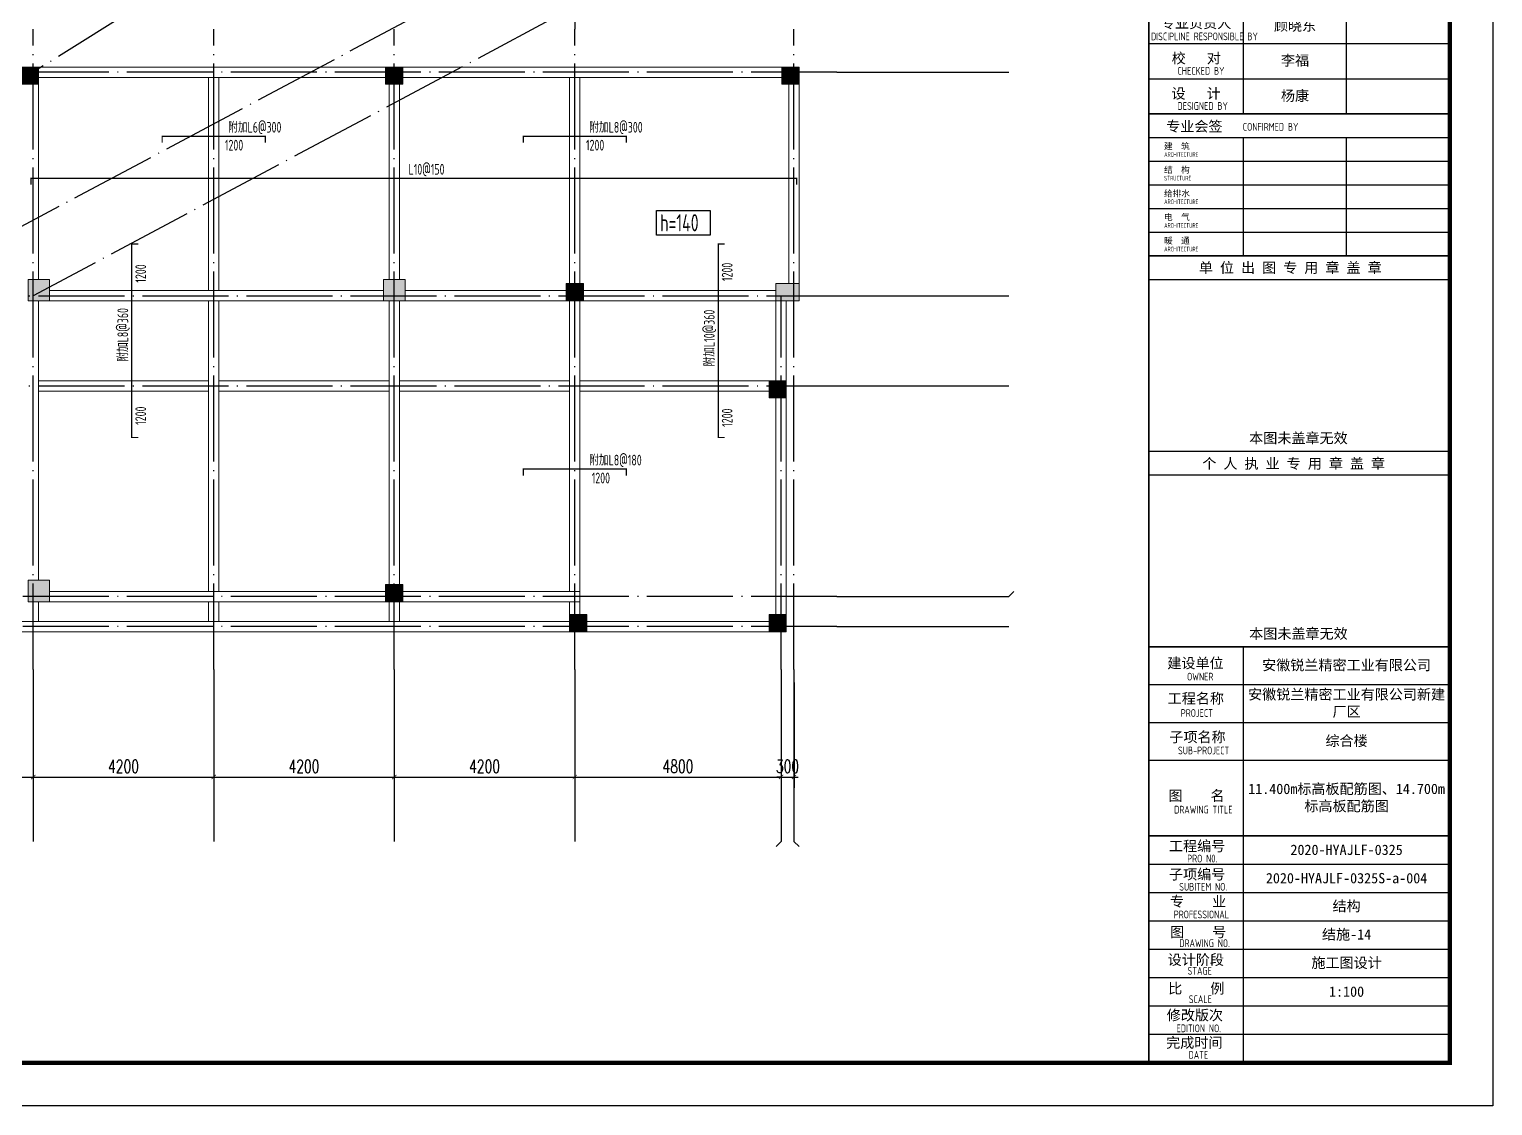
# Model space of a CAD drawing. Extents: x -638872 to -278819, y -139534 to 213996.
# Drawn here: x -312867 to -278819, y -98713 to -73663 of the extents above; entities that cross this region are included whole.
import ezdxf

# ---------------------------------------------------------------- set-up
doc = ezdxf.new("R2010")
doc.units = 0
doc.header["$LTSCALE"] = 1000
doc.header["$MEASUREMENT"] = 0
doc.linetypes.add('DOTE', pattern=[2.42, 2, -0.2, 0.02, -0.2])
doc.linetypes.add('线型3', pattern=[500, 300, -200])
doc.layers.get('0').update_dxf_attribs({"linetype": 'CONTINUOUS'})
doc.layers.get('Defpoints').update_dxf_attribs({"linetype": 'CONTINUOUS'})
for name, color, linetype in [('AXIS', 171, 'CONTINUOUS'), ('DOTE', 14, 'DOTE'), ('PUB_TITLE', 171, 'CONTINUOUS'), ('TK', 4, 'CONTINUOUS'), ('轴线__尺寸数字', 4, 'CONTINUOUS')]:
    doc.layers.add(name, color=color, linetype=linetype)
for name, color, linetype, lineweight in [('COLU', 7, 'CONTINUOUS', 0), ('COLU_HATCH', 251, 'CONTINUOUS', 0), ('FLOOR_UP_REIN', 13, 'CONTINUOUS', 0), ('FLOOR_UP_TEXT', 7, 'CONTINUOUS', 0), ('梁', 4, 'CONTINUOUS', 18), ('梁虚线', 134, '线型3', 18)]:
    doc.layers.add(name, color=color, linetype=linetype, lineweight=lineweight)
doc.styles.add('_TCH_DIM_T3', font='SIMPLEX', dxfattribs={"width": 0.705882, "bigfont": 'GBCBIG'})
doc.styles.add('TSSD_REIN', font='tssdeng.shx', dxfattribs={"width": 0.7, "bigfont": 'tssdchn.shx'})
doc.styles.add('图签宋体', font='', dxfattribs={"height": 300})
doc.styles.get('图签宋体').set_extended_font_data('NSimSun')
doc.dimstyles.new('_TCH_ARCH&&100', dxfattribs={"dimtxt": 297.5, "dimasz": 100, "dimexe": 250, "dimexo": 300, "dimgap": 100, "dimtad": 1, "dimdec": 0, "dimzin": 0, "dimdsep": 46, "dimtxsty": '_TCH_DIM_T3', "dimblk": 'ARCHTICK', "dimcen": 0.09, "dimclrt": 7, "dimazin": 2, "dimtfac": 1, "dimtdec": 0, "dimtix": 1, "dimtmove": 2, "dimatfit": 3, "dimfxl": 0, "dimtolj": 1, "dimtzin": 0, "dimarcsym": 0})

# ---------------------------------------------------------------- blocks, each defined once
blk = doc.blocks.new('GeYuanFrame_70507555', base_point=(18.76, 4.34))
at = {"layer": 'PUB_TITLE'}
for points in [[(703.76, 235.14), (703.76, 292.54)], [(727.76, 235.14), (727.76, 292.54)], [(703.76, 202.14), (703.76, 229.64)], [(727.76, 202.14), (727.76, 229.64)], [(703.76, 14.34), (703.76, 111.14)]]:
    blk.add_lwpolyline(points, dxfattribs=at)
at = {"layer": 'TK'}
for p, q in [((681.76, 251.54), (751.76, 251.54)), ((681.76, 243.34), (751.76, 243.34)), ((681.76, 235.14), (751.76, 235.14)), ((681.76, 235.14), (751.76, 235.14)), ((681.76, 102.34), (751.76, 102.34)), ((681.76, 93.54), (751.76, 93.54)), ((681.76, 84.74), (703.76, 84.74)), ((681.76, 84.74), (751.76, 84.74)), ((681.76, 67.18), (751.76, 67.18)), ((681.76, 67.14), (751.76, 67.14)), ((681.76, 60.58), (751.76, 60.58)), ((681.76, 53.98), (751.76, 53.98)), ((681.76, 47.38), (751.76, 47.38)), ((681.76, 40.78), (751.76, 40.78)), ((681.76, 34.18), (751.76, 34.18)), ((681.76, 27.58), (751.76, 27.58)), ((681.76, 20.98), (751.76, 20.98)), ((681.76, 14.34), (751.76, 14.34))]:
    blk.add_line(p, q, dxfattribs=at)
for points in [[(18.76, 424.34), (761.76, 424.34), (761.76, 4.34), (18.76, 4.34), (18.76, 424.34)], [(681.76, 235.14), (751.76, 235.14)], [(681.76, 229.64), (751.76, 229.64)], [(681.76, 224.14), (751.76, 224.14)], [(681.76, 218.64), (751.76, 218.64)], [(681.76, 213.14), (751.76, 213.14)], [(681.76, 207.64), (751.76, 207.64)], [(681.76, 202.14), (751.76, 202.14)], [(681.76, 196.64), (751.76, 196.64)], [(681.76, 151.14), (751.76, 151.14)]]:
    blk.add_lwpolyline(points, dxfattribs=at)
at = {"layer": 'TK', "const_width": 1}
blk.add_lwpolyline([(751.76, 414.34), (43.76, 414.34), (43.76, 14.34), (751.76, 14.34)], close=True, dxfattribs=at)
at = {"layer": 'TK'}
for points, const_width in [([(681.76, 414.34), (681.76, 14.34)], 0.4), ([(681.76, 235.14), (751.76, 235.14)], 0.35), ([(681.76, 202.14), (751.76, 202.14)], 0.35), ([(681.76, 156.64), (751.76, 156.64)], 0.35), ([(681.76, 111.14), (751.76, 111.14)], 0.35), ([(681.76, 67.18), (751.76, 67.18)], 0.35)]:
    blk.add_lwpolyline(points, dxfattribs=dict(at, const_width=const_width))
at = {"layer": 'TK', "style": '图签宋体'}
for s, height, p in [('专业负责人', 2.4, (684.56, 255.1)), ('校   对', 2.4, (687.06, 246.9)), ('设   计', 2.4, (687.03, 238.7)), ('专业会签', 2.4, (685.79, 231.05)), ('建  筑', 1.44, (685.28, 226.92)), ('结  构', 1.44, (685.28, 221.42)), ('给排水', 1.44, (685.28, 215.92)), ('电  气', 1.44, (685.28, 210.42)), ('暖  通', 1.44, (685.28, 204.92)), ('单 位 出 图 专 用 章 盖 章', 2.4, (693.39, 198.16)), ('本图未盖章无效', 2.4, (705.1, 158.51)), ('个 人 执 业 专 用 章 盖 章', 2.4, (694.19, 152.58)), ('本图未盖章无效', 2.4, (705.1, 113.01)), ('建设单位', 2.4, (686.06, 106.14)), ('工程名称', 2.4, (686.14, 97.93)), ('子项名称', 2.4, (686.52, 88.95)), ('图    名', 2.4, (686.3, 75.3)), ('工程编号', 2.4, (686.44, 63.58)), ('子项编号', 2.4, (686.44, 57)), ('专    业', 2.4, (686.68, 50.69)), ('图    号', 2.4, (686.69, 43.58)), ('设计阶段', 2.4, (686.12, 37.12)), ('比    例', 2.4, (686.26, 30.44)), ('修改版次', 2.4, (685.91, 24.22)), ('完成时间', 2.4, (685.79, 17.83))]:
    blk.add_text(s, height=height, dxfattribs=at).set_placement(p)
at = {"layer": 'TK', "style": 'TSSD_REIN'}
for s, height, width, p in [('DISCIPLINE RESPONSIBLE BY', 1.8, 0.7, (682.25, 252.28)), ('CHECKED BY', 1.8, 0.7, (688.42, 244.25)), ('DESIGNED BY', 1.8, 0.7, (688.43, 236.08)), ('CONFIRMED BY', 1.8, 0.7, (703.61, 231.23)), ('ARCHITECTURE', 1.08, 0.7, (685.32, 225.15)), ('STRUCTURE', 1.08, 0.7, (685.32, 219.65)), ('ARCHITECTURE', 1.08, 0.7, (685.32, 214.15)), ('ARCHITECTURE', 1.08, 0.7, (685.32, 208.65)), ('ARCHITECTURE', 1.08, 0.7, (685.32, 203.15)), ('OWNER', 1.8, 0.7, (690.65, 103.29)), ('PROJECT', 1.8, 0.7, (689.19, 94.83)), ('SUB-PROJECT', 1.8, 0.7, (688.53, 86.11)), ('DRAWING TITLE', 1.8, 0.7, (687.64, 72.34)), ('PRO N0.', 1.8, 0.7, (690.68, 60.96)), ('SUBITEM NO.', 1.8, 0.7, (688.82, 54.39)), ('PROFESSIONAL', 1.8, 0.8, (687.55, 47.95)), ('DRAWING NO.', 1.8, 0.7, (688.86, 41.26)), ('STAGE', 1.8, 0.7, (690.76, 34.84)), ('SCALE', 1.8, 0.7, (691.05, 28.23)), ('EDITION NO.', 1.8, 0.8, (688.2, 21.45)), ('DATE', 1.8, 0.7, (691, 15.26))]:
    blk.add_text(s, height=height, dxfattribs=dict(at, width=width)).set_placement(p)
at = {"layer": 'TK', "char_height": 2.4, "attachment_point": 5, "style": '图签宋体'}
for s, insert, width in [('顾晓东', (715.76, 255.57), 24), ('李福', (715.76, 247.44), 24), ('杨康', (715.76, 239.24), 24), ('安徽锐兰精密工业有限公司', (727.76, 106.74), 48), ('安徽锐兰精密工业有限公司新建厂区', (727.76, 97.94), 48), ('综合楼', (727.76, 89.14), 48), ('11.400m标高板配筋图、14.700m标高板配筋图', (727.76, 75.94), 48), ('2020-HYAJLF-0325', (727.76, 63.88), 48), ('2020-HYAJLF-0325S-a-004', (727.76, 57.28), 48), ('结构', (727.76, 50.68), 48), ('结施-14', (727.76, 44.08), 48), ('施工图设计', (727.76, 37.48), 48), ('1:100', (727.76, 30.88), 48)]:
    blk.add_mtext(s, dxfattribs=dict(at, insert=insert, width=width))
blk = doc.blocks.new('_ArchTick')
at = {"color": 0, "linetype": 'ByBlock', "const_width": 0.15}
blk.add_lwpolyline([(-0.5, -0.5), (0.5, 0.5)], dxfattribs=at)
blk = doc.blocks.new('*D806')
at = {"layer": 'AXIS', "color": 0, "lineweight": -2}
for p, q in [((-316975, -88863), (-316975, -91313)), ((-312775, -88863), (-312775, -91313)), ((-316975, -91063), (-312775, -91063))]:
    blk.add_line(p, q, dxfattribs=at)
at = {"layer": 'Defpoints', "color": 0}
for p in [(-316975, -88563), (-312775, -88563), (-312775, -91063)]:
    blk.add_point(p, dxfattribs=at)
at = {"layer": 'AXIS', "color": 0, "lineweight": -2, "xscale": 100, "yscale": 100, "zscale": 100, "rotation": 180}
blk.add_blockref('_ArchTick', (-316975, -91063), dxfattribs=at)
at = {"layer": 'AXIS', "color": 0, "lineweight": -2, "xscale": 100, "yscale": 100, "zscale": 100}
blk.add_blockref('_ArchTick', (-312775, -91063), dxfattribs=at)
at = {"layer": 'AXIS', "color": 7, "insert": (-314875, -90814), "char_height": 297.5, "attachment_point": 5, "style": '_TCH_DIM_T3'}
blk.add_mtext('\\A1;4200', dxfattribs=at)
blk = doc.blocks.new('*D807')
at = {"layer": 'AXIS', "color": 0, "lineweight": -2}
for p, q in [((-312775, -88863), (-312775, -91313)), ((-308575, -88863), (-308575, -91313)), ((-312775, -91063), (-308575, -91063))]:
    blk.add_line(p, q, dxfattribs=at)
at = {"layer": 'Defpoints', "color": 0}
for p in [(-312775, -88563), (-308575, -88563), (-308575, -91063)]:
    blk.add_point(p, dxfattribs=at)
at = {"layer": 'AXIS', "color": 0, "lineweight": -2, "xscale": 100, "yscale": 100, "zscale": 100, "rotation": 180}
blk.add_blockref('_ArchTick', (-312775, -91063), dxfattribs=at)
at = {"layer": 'AXIS', "color": 0, "lineweight": -2, "xscale": 100, "yscale": 100, "zscale": 100}
blk.add_blockref('_ArchTick', (-308575, -91063), dxfattribs=at)
at = {"layer": 'AXIS', "color": 7, "insert": (-310675, -90814), "char_height": 297.5, "attachment_point": 5, "style": '_TCH_DIM_T3'}
blk.add_mtext('\\A1;4200', dxfattribs=at)
blk = doc.blocks.new('*D808')
at = {"layer": 'AXIS', "color": 0, "lineweight": -2}
for p, q in [((-308575, -88863), (-308575, -91313)), ((-304375, -88863), (-304375, -91313)), ((-308575, -91063), (-304375, -91063))]:
    blk.add_line(p, q, dxfattribs=at)
at = {"layer": 'Defpoints', "color": 0}
for p in [(-308575, -88563), (-304375, -88563), (-304375, -91063)]:
    blk.add_point(p, dxfattribs=at)
at = {"layer": 'AXIS', "color": 0, "lineweight": -2, "xscale": 100, "yscale": 100, "zscale": 100, "rotation": 180}
blk.add_blockref('_ArchTick', (-308575, -91063), dxfattribs=at)
at = {"layer": 'AXIS', "color": 0, "lineweight": -2, "xscale": 100, "yscale": 100, "zscale": 100}
blk.add_blockref('_ArchTick', (-304375, -91063), dxfattribs=at)
at = {"layer": 'AXIS', "color": 7, "insert": (-306475, -90814), "char_height": 297.5, "attachment_point": 5, "style": '_TCH_DIM_T3'}
blk.add_mtext('\\A1;4200', dxfattribs=at)
blk = doc.blocks.new('*D809')
at = {"layer": 'AXIS', "color": 0, "lineweight": -2}
for p, q in [((-304375, -88863), (-304375, -91313)), ((-300175, -88863), (-300175, -91313)), ((-304375, -91063), (-300175, -91063))]:
    blk.add_line(p, q, dxfattribs=at)
at = {"layer": 'Defpoints', "color": 0}
for p in [(-304375, -88563), (-300175, -88563), (-300175, -91063)]:
    blk.add_point(p, dxfattribs=at)
at = {"layer": 'AXIS', "color": 0, "lineweight": -2, "xscale": 100, "yscale": 100, "zscale": 100, "rotation": 180}
blk.add_blockref('_ArchTick', (-304375, -91063), dxfattribs=at)
at = {"layer": 'AXIS', "color": 0, "lineweight": -2, "xscale": 100, "yscale": 100, "zscale": 100}
blk.add_blockref('_ArchTick', (-300175, -91063), dxfattribs=at)
at = {"layer": 'AXIS', "color": 7, "insert": (-302275, -90814), "char_height": 297.5, "attachment_point": 5, "style": '_TCH_DIM_T3'}
blk.add_mtext('\\A1;4200', dxfattribs=at)
blk = doc.blocks.new('*D810')
at = {"layer": 'AXIS', "color": 0, "lineweight": -2}
for p, q in [((-300175, -88863), (-300175, -91313)), ((-295375, -88863), (-295375, -91313)), ((-300175, -91063), (-295375, -91063))]:
    blk.add_line(p, q, dxfattribs=at)
at = {"layer": 'Defpoints', "color": 0}
for p in [(-300175, -88563), (-295375, -88563), (-295375, -91063)]:
    blk.add_point(p, dxfattribs=at)
at = {"layer": 'AXIS', "color": 0, "lineweight": -2, "xscale": 100, "yscale": 100, "zscale": 100, "rotation": 180}
blk.add_blockref('_ArchTick', (-300175, -91063), dxfattribs=at)
at = {"layer": 'AXIS', "color": 0, "lineweight": -2, "xscale": 100, "yscale": 100, "zscale": 100}
blk.add_blockref('_ArchTick', (-295375, -91063), dxfattribs=at)
at = {"layer": 'AXIS', "color": 7, "insert": (-297775, -90814), "char_height": 297.5, "attachment_point": 5, "style": '_TCH_DIM_T3'}
blk.add_mtext('\\A1;4800', dxfattribs=at)
blk = doc.blocks.new('*D811')
at = {"layer": 'AXIS', "color": 0, "lineweight": -2}
for p, q in [((-295375, -88863), (-295375, -91313)), ((-295075, -88863), (-295075, -91313)), ((-295375, -91063), (-295475, -91063)), ((-295375, -91063), (-295075, -91063)), ((-295075, -91063), (-294975, -91063))]:
    blk.add_line(p, q, dxfattribs=at)
at = {"layer": 'Defpoints', "color": 0}
for p in [(-295375, -88563), (-295075, -88563), (-295075, -91063)]:
    blk.add_point(p, dxfattribs=at)
at = {"layer": 'AXIS', "color": 0, "lineweight": -2, "xscale": 100, "yscale": 100, "zscale": 100}
blk.add_blockref('_ArchTick', (-295375, -91063), dxfattribs=at)
at = {"layer": 'AXIS', "color": 0, "lineweight": -2, "xscale": 100, "yscale": 100, "zscale": 100, "rotation": 180}
blk.add_blockref('_ArchTick', (-295075, -91063), dxfattribs=at)
at = {"layer": 'AXIS', "color": 7, "insert": (-295225, -90814), "char_height": 297.5, "attachment_point": 5, "style": '_TCH_DIM_T3'}
blk.add_mtext('\\A1;300', dxfattribs=at)
blk = doc.blocks.new('*D822')
at = {"layer": 'AXIS', "color": 0, "lineweight": -2}
for p, q in [((-300175, -73363), (-300175, -70913)), ((-295075, -73363), (-295075, -70913)), ((-300175, -71163), (-295075, -71163))]:
    blk.add_line(p, q, dxfattribs=at)
at = {"layer": 'Defpoints', "color": 0}
for p in [(-295075, -71163), (-300175, -73663), (-295075, -73663)]:
    blk.add_point(p, dxfattribs=at)
at = {"layer": 'AXIS', "color": 0, "lineweight": -2, "xscale": 100, "yscale": 100, "zscale": 100, "rotation": 180}
blk.add_blockref('_ArchTick', (-300175, -71163), dxfattribs=at)
at = {"layer": 'AXIS', "color": 0, "lineweight": -2, "xscale": 100, "yscale": 100, "zscale": 100}
blk.add_blockref('_ArchTick', (-295075, -71163), dxfattribs=at)
at = {"layer": 'AXIS', "color": 7, "insert": (-297625, -70914), "char_height": 297.5, "attachment_point": 5, "style": '_TCH_DIM_T3'}
blk.add_mtext('\\A1;5100', dxfattribs=at)

msp = doc.modelspace()

# ---------------------------------------------------------------- hatches: boundary and pattern name
at = {"layer": 'COLU_HATCH'}
for points in [[(-312655.14, -74942.77), (-312655.14, -74542.77), (-313055.14, -74542.77), (-313055.14, -74942.77)], [(-304175.15, -74942.77), (-304175.15, -74542.77), (-304575.15, -74542.77), (-304575.15, -74942.77)], [(-294955.15, -74942.77), (-294955.15, -74542.77), (-295355.15, -74542.77), (-295355.15, -74942.77)], [(-312395.14, -79982.77), (-312395.14, -79482.77), (-312895.14, -79482.77), (-312895.14, -79982.77)], [(-304125.15, -79982.77), (-304125.15, -79482.77), (-304625.15, -79482.77), (-304625.15, -79982.77)], [(-299975.15, -79982.77), (-299975.15, -79582.77), (-300375.15, -79582.77), (-300375.15, -79982.77)], [(-294955.15, -79982.77), (-294955.15, -79582.77), (-295495.15, -79582.77), (-295495.15, -79982.77)], [(-295255.15, -82242.77), (-295255.15, -81842.77), (-295655.15, -81842.77), (-295655.15, -82242.77)], [(-312395.14, -86982.77), (-312395.14, -86482.77), (-312895.14, -86482.77), (-312895.14, -86982.77)], [(-304175.15, -86982.77), (-304175.15, -86582.77), (-304575.15, -86582.77), (-304575.15, -86982.77)], [(-299895.15, -87682.77), (-299895.15, -87282.77), (-300295.15, -87282.77), (-300295.15, -87682.77)], [(-295255.15, -87682.77), (-295255.15, -87282.77), (-295655.15, -87282.77), (-295655.15, -87682.77)]]:
    msp.add_hatch(color=256, dxfattribs=at).paths.add_polyline_path(points)

# ---------------------------------------------------------------- linework, layer by layer
at = {"layer": 'AXIS'}
for p, q in [((-300175.14, -69662.77), (-300175.14, -73662.77)), ((-294075.14, -74662.77), (-290075.14, -74662.77)), ((-294075.14, -79862.77), (-290075.14, -79862.77)), ((-294075.14, -81962.77), (-290075.14, -81962.77)), ((-289957.99, -86745.61), (-290075.14, -86862.77)), ((-294075.14, -86862.77), (-290075.14, -86862.77)), ((-294075.14, -87562.77), (-290075.14, -87562.77)), ((-312775.14, -88562.77), (-312775.14, -92562.77)), ((-308575.14, -88562.77), (-308575.14, -92562.77)), ((-304375.14, -88562.77), (-304375.14, -92562.77)), ((-300175.14, -88562.77), (-300175.14, -92562.77)), ((-295375.14, -88562.77), (-295375.14, -92562.77)), ((-295075.14, -88562.77), (-295075.14, -92562.77)), ((-295492.3, -92679.92), (-295375.14, -92562.77)), ((-294957.99, -92679.92), (-295075.14, -92562.77))]:
    msp.add_line(p, q, dxfattribs=at)
at = {"layer": 'COLU'}
for points in [[(-312655.14, -74942.77), (-312655.14, -74542.77), (-313055.14, -74542.77), (-313055.14, -74942.77)], [(-304175.15, -74942.77), (-304175.15, -74542.77), (-304575.15, -74542.77), (-304575.15, -74942.77)], [(-294955.15, -74942.77), (-294955.15, -74542.77), (-295355.15, -74542.77), (-295355.15, -74942.77)], [(-312395.14, -79982.77), (-312395.14, -79482.77), (-312895.14, -79482.77), (-312895.14, -79982.77)], [(-304125.15, -79982.77), (-304125.15, -79482.77), (-304625.15, -79482.77), (-304625.15, -79982.77)], [(-299975.15, -79982.77), (-299975.15, -79582.77), (-300375.15, -79582.77), (-300375.15, -79982.77)], [(-294955.15, -79982.77), (-294955.15, -79582.77), (-295495.15, -79582.77), (-295495.15, -79982.77)], [(-295255.15, -82242.77), (-295255.15, -81842.77), (-295655.15, -81842.77), (-295655.15, -82242.77)], [(-312395.14, -86982.77), (-312395.14, -86482.77), (-312895.14, -86482.77), (-312895.14, -86982.77)], [(-304175.15, -86982.77), (-304175.15, -86582.77), (-304575.15, -86582.77), (-304575.15, -86982.77)], [(-299895.15, -87682.77), (-299895.15, -87282.77), (-300295.15, -87282.77), (-300295.15, -87682.77)], [(-295255.15, -87682.77), (-295255.15, -87282.77), (-295655.15, -87282.77), (-295655.15, -87682.77)]]:
    msp.add_lwpolyline(points, close=True, dxfattribs=at)
at = {"layer": 'DOTE', "color": 8, "linetype": 'DOTE'}
for p, q in [((-289973.7, -60401.7), (-312775.14, -74662.77)), ((-316075.14, -79862.77), (-293273.7, -67701.7)), ((-289984.7, -67701.7), (-312775.14, -79862.77)), ((-312775.14, -88562.77), (-312775.14, -73662.77)), ((-308575.14, -88562.77), (-308575.14, -73662.77)), ((-304375.14, -88562.77), (-304375.14, -73662.77)), ((-300175.14, -88562.77), (-300175.14, -73662.77)), ((-295075.14, -88562.77), (-295075.14, -73662.77)), ((-294075.14, -74662.77), (-339275.14, -74662.77)), ((-339275.14, -79862.77), (-294075.14, -79862.77)), ((-295375.14, -88562.77), (-295375.14, -79862.77)), ((-339275.14, -81962.77), (-294075.14, -81962.77)), ((-294075.14, -86862.77), (-339275.14, -86862.77)), ((-294075.14, -87562.77), (-339275.14, -87562.77))]:
    msp.add_line(p, q, dxfattribs=at)
at = {"layer": 'FLOOR_UP_REIN', "const_width": 30}
for points in [[(-307375.14, -76301.22), (-307375.14, -76151.22), (-309775.14, -76151.22), (-309775.14, -76301.22)], [(-298975.14, -76301.22), (-298975.14, -76151.22), (-301375.14, -76151.22), (-301375.14, -76301.22)], [(-295014.25, -77279.95), (-295014.25, -77129.95), (-312823.6, -77129.95), (-312823.6, -77279.95)], [(-310331.71, -78662.77), (-310481.71, -78662.77), (-310481.71, -83162.77), (-310331.71, -83162.77)], [(-296688.27, -78662.77), (-296838.27, -78662.77), (-296838.27, -83162.77), (-296688.27, -83162.77)], [(-298975.14, -84046.9), (-298975.14, -83896.9), (-301375.14, -83896.9), (-301375.14, -84046.9)]]:
    msp.add_lwpolyline(points, dxfattribs=at)
at = {"layer": '梁', "lineweight": 18, "ltscale": 1}
for p, q in [((-312655.14, -74542.77), (-304575.15, -74542.77)), ((-304175.15, -74542.77), (-300175.15, -74542.77)), ((-300175.15, -74542.77), (-295355.15, -74542.77)), ((-294955.15, -79582.77), (-294955.15, -74942.77)), ((-295255.15, -81842.77), (-295255.15, -79982.77)), ((-295255.15, -87282.77), (-295255.15, -82242.77)), ((-300055.15, -86742.77), (-300055.15, -86982.77)), ((-333655.14, -87682.77), (-300295.15, -87682.77)), ((-299895.15, -87682.77), (-295655.15, -87682.77))]:
    msp.add_line(p, q, dxfattribs=at)
at = {"layer": '梁虚线', "lineweight": 18, "ltscale": 1}
for p, q in [((-312655.14, -74782.77), (-304575.15, -74782.77)), ((-308695.14, -79742.77), (-308695.14, -74782.77)), ((-308455.14, -79742.77), (-308455.14, -74782.77)), ((-304175.15, -74782.77), (-300175.15, -74782.77)), ((-300295.15, -79582.77), (-300295.15, -74782.77)), ((-300175.15, -74782.77), (-295355.15, -74782.77)), ((-300055.15, -79582.77), (-300055.15, -74782.77)), ((-312655.14, -79482.77), (-312655.14, -74942.77)), ((-304495.15, -79482.77), (-304495.15, -74942.77)), ((-304255.15, -79482.77), (-304255.15, -74942.77)), ((-295195.15, -79582.77), (-295195.15, -74942.77)), ((-312655.14, -86482.77), (-312655.14, -79982.77)), ((-312395.14, -79742.77), (-304625.15, -79742.77)), ((-312395.14, -79982.77), (-304625.15, -79982.77)), ((-308695.14, -86742.77), (-308695.14, -79982.77)), ((-308455.14, -86742.77), (-308455.14, -79982.77)), ((-304495.15, -86582.77), (-304495.15, -79982.77)), ((-304255.15, -86582.77), (-304255.15, -79982.77)), ((-304125.15, -79742.77), (-300375.15, -79742.77)), ((-304125.15, -79982.77), (-300375.15, -79982.77)), ((-300295.15, -86742.77), (-300295.15, -79982.77)), ((-300055.15, -86742.77), (-300055.15, -79982.77)), ((-299975.15, -79742.77), (-295495.15, -79742.77)), ((-299975.15, -79982.77), (-295495.15, -79982.77)), ((-295495.15, -81842.77), (-295495.15, -79982.77)), ((-312655.14, -81842.77), (-308695.14, -81842.77)), ((-308455.14, -81842.77), (-304495.15, -81842.77)), ((-304255.15, -81842.77), (-300295.15, -81842.77)), ((-300055.15, -81842.77), (-295655.15, -81842.77)), ((-312655.14, -82082.77), (-308695.14, -82082.77)), ((-308455.14, -82082.77), (-304495.15, -82082.77)), ((-304255.15, -82082.77), (-300295.15, -82082.77)), ((-300055.15, -82082.77), (-295655.15, -82082.77)), ((-295495.15, -87282.77), (-295495.15, -82242.77)), ((-312395.14, -86742.77), (-304575.15, -86742.77)), ((-304175.15, -86742.77), (-300055.15, -86742.77)), ((-312655.14, -87442.77), (-312655.14, -86982.77)), ((-312395.14, -86982.77), (-304575.15, -86982.77)), ((-308695.14, -87442.77), (-308695.14, -86982.77)), ((-308455.14, -87442.77), (-308455.14, -86982.77)), ((-304495.15, -87442.77), (-304495.15, -86982.77)), ((-304255.15, -87442.77), (-304255.15, -86982.77)), ((-304175.15, -86982.77), (-300055.15, -86982.77)), ((-300295.15, -87282.77), (-300295.15, -86982.77)), ((-300055.15, -87282.77), (-300055.15, -86982.77)), ((-333655.14, -87442.77), (-300295.15, -87442.77)), ((-299895.15, -87442.77), (-295655.15, -87442.77))]:
    msp.add_line(p, q, dxfattribs=at)
at = {"layer": '轴线__尺寸数字', "color": 2}
msp.add_lwpolyline([(-298276.7, -77879.05), (-297021.66, -77879.05), (-297021.66, -78450.36), (-298276.7, -78450.36)], close=True, dxfattribs=at)

# ---------------------------------------------------------------- block references
at = {"layer": 'COLU_HATCH', "xscale": 100, "yscale": 100, "zscale": 100}
msp.add_blockref('GeYuanFrame_70507555', (-353118.7, -98712.58), dxfattribs=at)

# ---------------------------------------------------------------- texts
at = {"layer": 'FLOOR_UP_TEXT', "style": 'TSSD_REIN', "width": 0.7}
for s, p in [('附加L6@300', (-308241.81, -76067.89)), ('附加L8@300', (-299841.81, -76067.89)), ('1200', (-308315.18, -76484.55)), ('1200', (-299915.18, -76484.55)), ('L10@150', (-304041.81, -77046.61)), ('附加L8@180', (-299841.81, -83813.57)), ('1200', (-299781.31, -84230.23))]:
    msp.add_text(s, height=250, dxfattribs=at).set_placement(p)
for s, p in [('1200', (-310148.38, -79559.69)), ('1200', (-296504.94, -79522.16)), ('附加L8@360', (-310565.04, -81402.48)), ('附加L10@360', (-296921.61, -81512.13)), ('1200', (-310148.38, -82868.84)), ('1200', (-296504.94, -82914.53))]:
    msp.add_text(s, height=250, rotation=90, dxfattribs=at).set_placement(p)
at = {"layer": '轴线__尺寸数字', "color": 2, "style": 'TSSD_REIN', "width": 0.7}
msp.add_text('h=140', height=400, dxfattribs=at).set_placement((-298189.91, -78365.53))

# ---------------------------------------------------------------- dimensions: what is measured, and where the dimension line sits
at = {"layer": 'AXIS'}
for p1, p2, distance, text, picture, middle in [((-300175.14, -73662.77), (-295075.14, -73662.77), 2500, '5100', '*D822', (-297625.14, -70914.02)), ((-316975.14, -88562.77), (-312775.14, -88562.77), -2500, '4200', '*D806', (-314875.14, -90814.02)), ((-312775.14, -88562.77), (-308575.14, -88562.77), -2500, '4200', '*D807', (-310675.14, -90814.02)), ((-308575.14, -88562.77), (-304375.14, -88562.77), -2500, '4200', '*D808', (-306475.14, -90814.02)), ((-304375.14, -88562.77), (-300175.14, -88562.77), -2500, '4200', '*D809', (-302275.14, -90814.02)), ((-300175.14, -88562.77), (-295375.14, -88562.77), -2500, '4800', '*D810', (-297775.14, -90814.02)), ((-295375.14, -88562.77), (-295075.14, -88562.77), -2500, '300', '*D811', (-295225.14, -90814.02))]:
    dim = msp.add_aligned_dim(p1=p1, p2=p2, distance=distance, text=text, dimstyle='_TCH_ARCH&&100', dxfattribs=at)
    dim.commit()
    dim.dimension.update_dxf_attribs({"geometry": picture, "text_midpoint": middle})

doc.saveas('drawing.dxf')
